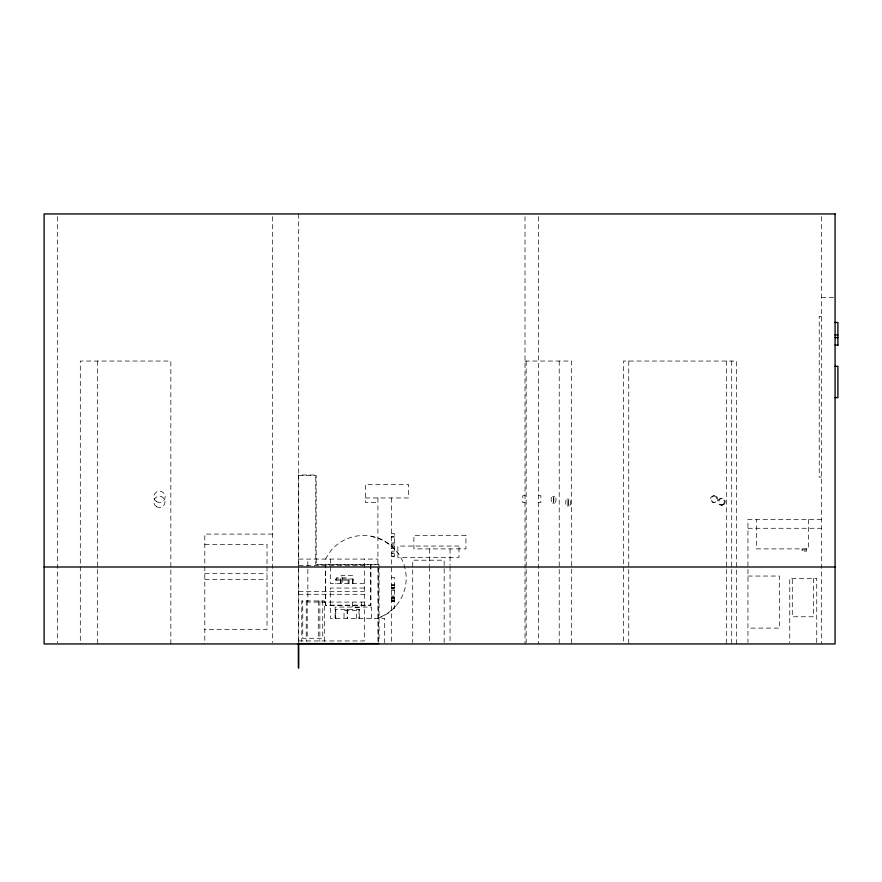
<?xml version="1.0" encoding="UTF-8"?>
<svg xmlns="http://www.w3.org/2000/svg" width="882" height="882" viewBox="0 0 882 882"><rect width="100%" height="100%" fill="white"/><g stroke="black" fill="none" stroke-linecap="round" stroke-linejoin="round"><path stroke-width="0.66" stroke-dasharray="4.41 3.31" d="M325.458 559.078L330.904 550.6A42.7 42.7 0 0 1 398.576 553.863A42.7 42.7 0 0 1 377.915 618.381L387.826 613.277L396.084 605.78M821.506 297.62L835.078 297.62M821.506 316.406L819.235 316.406L819.235 477.063L821.506 477.063M525.022 361.047L571.646 361.047L571.646 643.948M298.711 475.343L316.153 475.343L316.153 564.734L379.051 564.734L379.051 641.214M525.022 495.706L522.761 495.706L522.761 502.497L525.022 502.497M538.604 495.706L540.864 495.706L540.864 502.497L538.604 502.497M713.858 495.805A3.396 3.131 -90 0 1 716.305 501.053A3.396 3.131 -90 0 1 710.892 500.733A3.396 3.131 -90 0 1 713.858 495.805L714.74 495.805A3.396 3.131 -90 0 1 717.187 501.053A3.396 3.131 -90 0 1 711.774 500.733A3.396 3.131 -90 0 1 714.74 495.805M552.573 496.323L554.646 496.323M365.468 497.966L408.476 497.966L408.476 484.394L365.468 484.394L365.468 502.497L377.915 502.497M721.189 498.319L722.071 498.319M567.115 499.102L569.188 499.102M713.516 502.586L714.398 502.586M552.573 503.115L554.646 503.115M721.189 505.11L722.071 505.11M567.115 505.893L569.188 505.893M821.506 519.465L747.947 519.465L747.947 642.57M747.947 528.274L821.506 528.274M391.498 533.555L394.32 533.555L394.32 556.52L391.498 556.52M272.681 534.084L204.789 534.084L204.789 643.948M391.498 536.565L394.32 536.565M391.498 537.138L394.32 537.138M391.498 542.992L394.32 542.992M391.498 544.139L394.32 544.084M204.789 544.326L267.026 544.326L267.026 629.494L204.789 629.494M391.498 548.681L394.32 548.681M391.498 551.184L394.32 551.184M391.498 556.145L394.32 556.145M298.711 559.078L377.915 559.078M298.711 565.384L364.343 565.384M204.789 573.686L267.026 573.686M747.947 576.045L779.633 576.045L779.633 628.105L747.947 628.105M391.498 577.423L394.32 577.423L394.32 608.712L391.498 608.712M204.789 579.463L267.026 579.463M335.48 580.113L349.063 580.113M364.343 583.509L330.397 583.509L330.397 559.078M391.498 584.788L394.32 584.788M391.498 585.163L394.32 585.163M391.498 585.461L394.32 585.461M391.498 585.56L394.32 585.56M391.498 587.5L394.32 587.5M391.498 587.688L394.32 587.688M391.498 587.842L394.32 587.699M364.343 588.04L330.397 588.04L330.397 618.381L384.706 618.381L384.706 642.603M391.498 587.996L394.32 587.996M391.498 588.658L394.32 588.658M391.498 588.967L394.32 588.967M391.498 590.301L394.32 590.301M298.711 591.381L364.343 591.381M298.711 594.303L364.343 594.303M391.498 596.067L394.32 596.067M391.498 597.004L394.32 597.004M391.498 597.368L394.32 597.368M391.498 597.864L394.32 597.864M391.498 598.768L394.32 598.768M391.498 598.966L394.32 598.911M391.498 600.554L394.32 600.554M391.498 600.785L394.32 600.785M391.498 601.292L394.32 601.292M364.431 602.075L307.851 602.075L307.851 559.078M298.711 640.96L364.343 640.96L364.431 559.078M371.09 536.179L381.708 539.575L391.079 545.605L398.576 553.863M821.506 216.685L821.506 643.948M816.732 642.581L816.732 578.316L789.754 578.316L789.754 642.581M813.424 578.316L813.424 616.783L792.29 616.783L792.29 578.316M808.485 519.465L808.485 548.891L756.436 548.891L756.436 519.465M806.622 548.891L806.622 551.151L802.113 551.151L802.113 548.891M805.101 548.891L805.101 550.026L800.569 550.026L800.569 548.891M736.635 643.948L736.635 361.047L623.475 361.047L623.475 643.948M731.696 361.047L731.696 643.948M726.426 361.047L726.426 643.948M628.745 361.047L628.745 643.948M559.21 361.047L559.21 643.948M538.604 216.685L538.604 643.948M526.168 361.047L526.168 642.57M525.022 216.685L525.022 643.948M450.052 548.891L450.052 565.417M450.052 566.795L450.052 642.57M444.153 642.57L444.153 560.202L412.721 560.202L412.721 642.57M429.688 548.891L429.688 565.417M429.688 566.795L429.688 642.57M391.498 497.966L391.498 642.581M378.687 642.228L378.687 564.381L315.789 564.381L315.789 474.99L298.348 474.99L298.348 565.461M377.915 497.966L377.915 643.948M371.333 618.381L371.333 607.059L335.127 607.059L335.127 618.381M370.947 564.734L370.947 605.471L325.69 605.471L325.69 564.734M370.594 564.381L370.594 605.118L325.326 605.118L325.326 564.381M361.433 602.075L361.433 607.731L352.425 607.731L352.425 602.075M359.283 618.381L359.283 609.319L335.491 609.319L335.491 618.381M358.996 609.319L358.996 618.381M356.471 618.381L356.471 610.454L344.024 610.454L344.024 618.381M352.954 578.989L353.065 583.509L353.142 578.989L335.48 578.989L335.48 583.509M352.469 583.509L352.469 575.593L341.147 575.593L341.147 583.509M349.063 578.989L349.063 583.509M348.125 583.509L348.125 577.853L336.362 577.853L336.362 583.509M347.662 609.319L347.662 618.381M347.1 609.319L347.1 618.381M342.249 577.853L342.249 583.509M340.684 578.989L340.684 583.509M340.507 578.989L340.507 583.509M335.766 609.319L335.766 618.381M324.311 641.258L324.311 600.94L301.776 600.94L301.776 641.258M322.746 600.94L322.746 638.281L302.758 638.281L302.758 600.94M319.857 600.94L319.857 641.258M318.292 600.94L318.292 638.281M307.212 600.94L307.212 638.281M306.23 600.94L306.23 641.258M298.711 213.94L298.711 643.948M298.348 566.828L298.348 642.217M272.681 216.685L272.681 642.57M170.843 643.948L170.843 361.047L80.306 361.047L80.306 643.948M97.681 361.047L97.681 643.948M57.683 216.685L57.683 642.57M465.939 535.308L413.89 535.308L413.89 548.891L465.939 548.891L465.939 535.308M394.32 545.98L391.498 545.98L394.32 546.002M458.993 546.057L397.881 546.057L397.881 557.369L458.993 557.369L458.993 546.057M394.32 553.146L391.498 553.146L394.32 553.246M394.32 601.623L391.498 601.623L394.32 601.667M156.698 501.737A5.656 5.656 0 0 0 165.177 496.842A5.656 5.656 0 0 0 156.698 491.935A5.656 5.656 0 0 0 156.698 501.737M568.074 504.901A3.396 1.367 -90 0 0 567.468 499.212A3.396 1.367 -90 0 0 565.792 503.379A3.396 1.367 -90 0 0 568.074 504.901M570.147 504.901A3.396 1.367 -90 0 0 569.54 499.212A3.396 1.367 -90 0 0 567.865 503.379A3.396 1.367 -90 0 0 570.147 504.901M555.605 502.123A3.396 1.367 -90 0 0 554.999 496.445A3.396 1.367 -90 0 0 553.323 500.601A3.396 1.367 -90 0 0 555.605 502.123M553.532 502.123A3.396 1.367 -90 0 0 552.926 496.445A3.396 1.367 -90 0 0 551.25 500.601A3.396 1.367 -90 0 0 553.532 502.123M723.394 504.118A3.396 3.131 -90 0 0 721.994 498.44A3.396 3.131 -90 0 0 718.168 502.597A3.396 3.131 -90 0 0 723.394 504.118M724.276 504.118A3.396 3.131 -90 0 0 722.876 498.44A3.396 3.131 -90 0 0 719.039 502.597A3.396 3.131 -90 0 0 724.276 504.118M156.555 506.742A5.656 5.656 0 0 0 165.044 501.847A5.656 5.656 0 0 0 156.555 496.952A5.656 5.656 0 0 0 156.555 506.742"/><path stroke-width="1.32" d="M835.078 322.481L837.9 322.481L837.9 345.435M835.078 334.906L837.9 334.906M835.078 337.597L837.9 337.597M835.078 345.06L837.9 345.06M835.078 366.339L837.9 366.339L837.9 397.628L835.078 397.628M44.1 566.994L835.078 566.994M378.687 643.595L298.348 643.595L298.348 667.707M298.711 643.948L298.711 668.06M835.078 213.94L44.1 213.94L44.1 643.948L835.078 643.948L835.078 213.94"/></g></svg>
